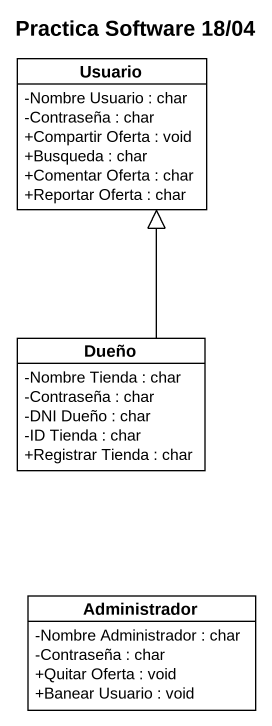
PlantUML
@startuml
title Practica Software 18/04
hide circle
hide empty members
skinparam classAttributeIconSize 0
class Usuario {
  -Nombre Usuario : char
  -Contraseña : char
  +Compartir Oferta : void
  +Busqueda : char
  +Comentar Oferta : char
  +Reportar Oferta : char
}
class Dueño {
  -Nombre Tienda : char
  -Contraseña : char
  -DNI Dueño : char
  -ID Tienda : char
  +Registrar Tienda : char
}
class Administrador {
  -Nombre Administrador : char
  -Contraseña : char
  +Quitar Oferta : void
  +Banear Usuario : void
}
Dueño -up-|> Usuario
@enduml
